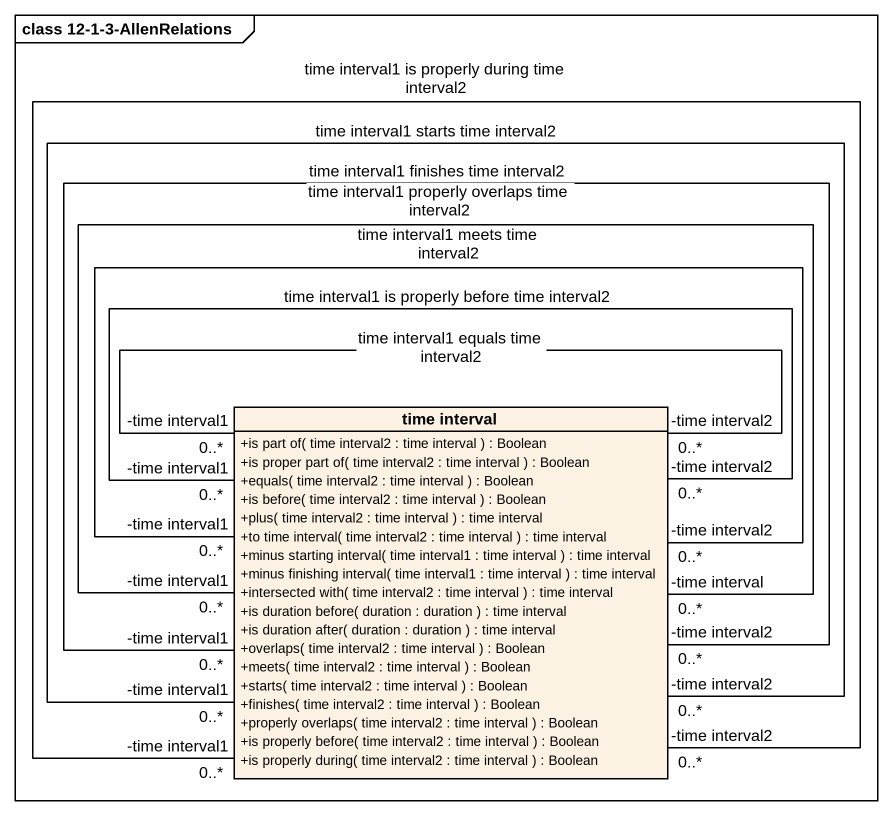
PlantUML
@startuml
mainframe class 12-1-3-AllenRelations
hide circle
hide empty members
skinparam classAttributeIconSize 0
class "time interval" as time_interval {
  +is part of( time interval2 : time interval ) : Boolean
  +is proper part of( time interval2 : time interval ) : Boolean
  +equals( time interval2 : time interval ) : Boolean
  +is before( time interval2 : time interval ) : Boolean
  +plus( time interval2 : time interval ) : time interval
  +to time interval( time interval2 : time interval ) : time interval
  +minus starting interval( time interval1 : time interval ) : time interval
  +minus finishing interval( time interval1 : time interval ) : time interval
  +intersected with( time interval2 : time interval ) : time interval
  +is duration before( duration : duration ) : time interval
  +is duration after( duration : duration ) : time interval
  +overlaps( time interval2 : time interval ) : Boolean
  +meets( time interval2 : time interval ) : Boolean
  +starts( time interval2 : time interval ) : Boolean
  +finishes( time interval2 : time interval ) : Boolean
  +properly overlaps( time interval2 : time interval ) : Boolean
  +is properly before( time interval2 : time interval ) : Boolean
  +is properly during( time interval2 : time interval ) : Boolean
}
time_interval "-time interval2\n0..*" -- "-time interval1\n0..*" time_interval : time interval1 equals time interval2
time_interval "-time interval2\n0..*" -- "-time interval1\n0..*" time_interval : time interval1 is properly before time interval2
time_interval "-time interval2\n0..*" -- "-time interval1\n0..*" time_interval : time interval1 meets time interval2
time_interval "-time interval\n0..*" -- "-time interval1\n0..*" time_interval : time interval1 properly overlaps time interval2
time_interval "-time interval2\n0..*" -- "-time interval1\n0..*" time_interval : time interval1 finishes time interval2
time_interval "-time interval2\n0..*" -- "-time interval1\n0..*" time_interval : time interval1 starts time interval2
time_interval "-time interval2\n0..*" -- "-time interval1\n0..*" time_interval : time interval1 is properly during time interval2
@enduml
